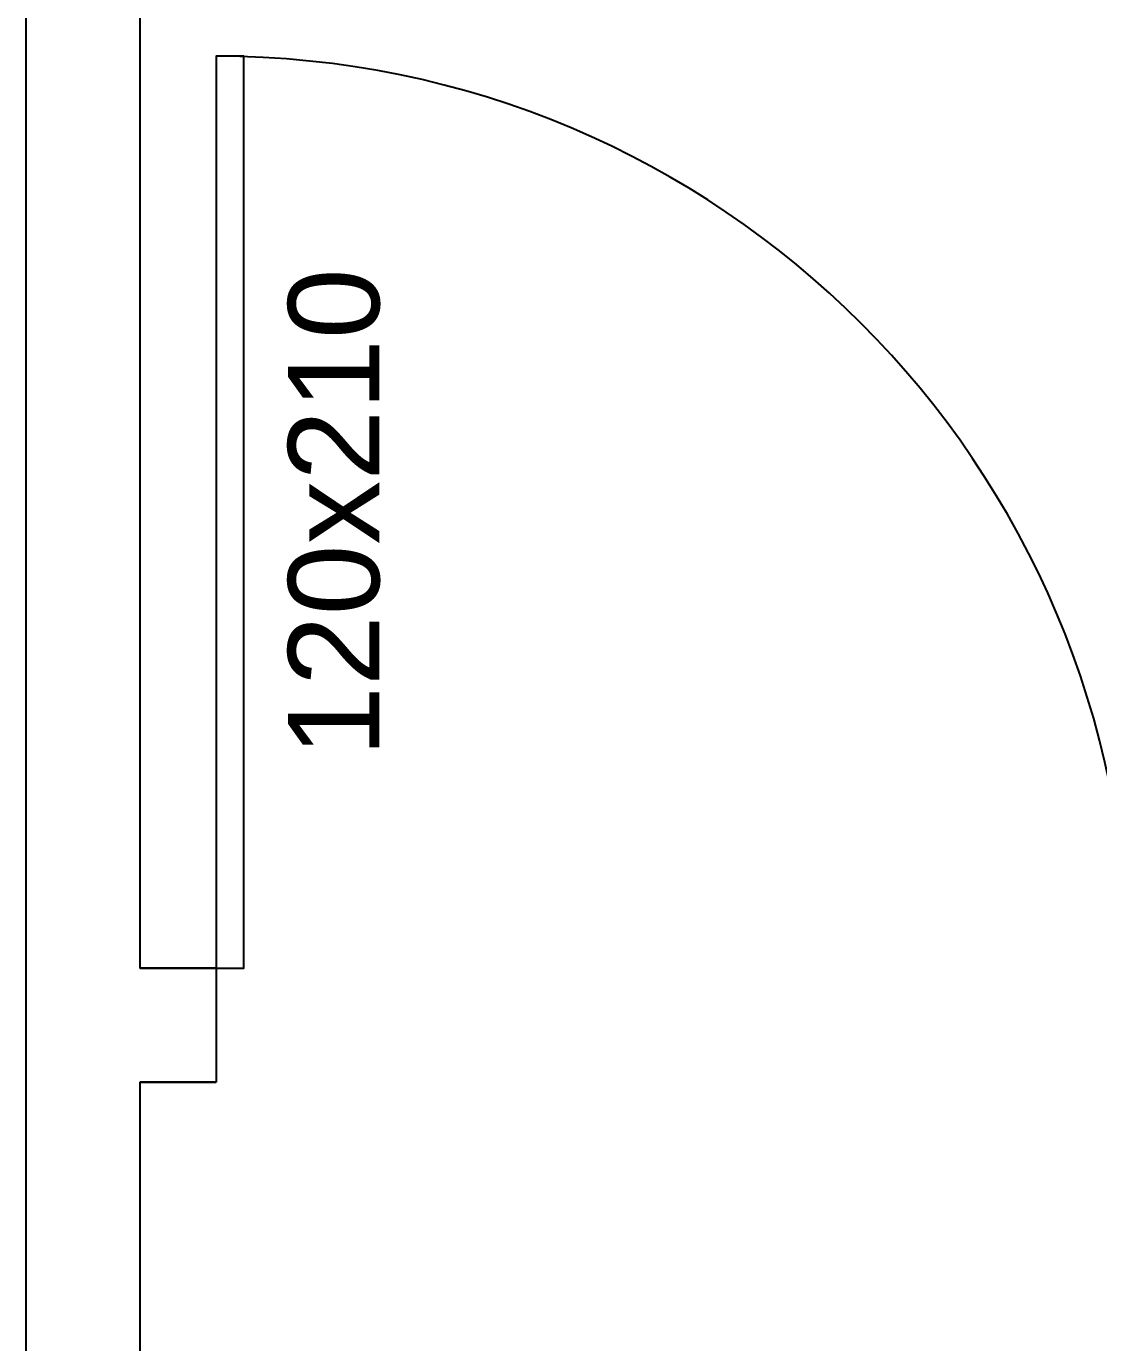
# Model space of a CAD drawing. Header units: centimetres. Extents: x 0 to 1084401, y -139216 to 99734.
# Drawn here: x 912420.2 to 912561.3, y 10737.7 to 10911 of the extents above; entities that cross this region are included whole.
import ezdxf
from ezdxf.enums import TextEntityAlignment as Align

# ---------------------------------------------------------------- set-up
doc = ezdxf.new("R2010")
doc.units = ezdxf.units.CM
doc.header["$LTSCALE"] = 4
doc.layers.add('0.6', color=6, linetype='Continuous')
doc.layers.add('02-CONT', color=2, linetype='Continuous')
doc.styles.add('2mm 1-50', font='arial.ttf', dxfattribs={"height": 0.1})

# ---------------------------------------------------------------- blocks, each defined once
blk = doc.blocks.new('1_00e')
blk.add_lwpolyline([(-28.40539012428269, -52.25289090163764), (-25.40539012428269, -52.25289090163764), (-25.40539012428269, 47.74710909836236), (-28.40539012428269, 47.74710909836236)], close=True)
at = {"color": 1}
blk.add_arc((-28.40539012428326, -52.25289090163764), 100, 0, 90, dxfattribs=at)

msp = doc.modelspace()

# ---------------------------------------------------------------- linework, layer by layer
at = {"layer": '0.6'}
msp.add_line((912445.2346801861, 10787.01251930817), (912445.2346801861, 10772.01251930817), dxfattribs=at)
for points in [[(912420.2346801861, 10797.01251930817), (912420.2346801861, 11107.01251930817)], [(912435.2346801861, 10797.01251930817), (912435.2346801861, 11107.01251930817)], [(912420.2346801861, 10557.01251930817), (912420.2346801861, 10797.01251930817)], [(912445.2346801861, 10787.01251930817), (912435.2346801861, 10787.01251930817), (912435.2346801861, 10797.01251930817)], [(912435.2346801861, 10787.01251930817), (912445.2346801861, 10787.01251930817)], [(912435.2346801861, 10572.01251930817), (912435.2346801861, 10772.01251930817), (912445.2346801861, 10772.01251930817)], [(912445.2346801861, 10772.01251930817), (912435.2346801861, 10772.01251930817)]]:
    msp.add_lwpolyline(points, dxfattribs=at)

# ---------------------------------------------------------------- block references
at = {"layer": '02-CONT', "xscale": 1.2, "yscale": 1.2, "zscale": 1.2}
msp.add_blockref('1_00e', (912479.3211483352, 10849.71598839013), dxfattribs=at)

# ---------------------------------------------------------------- texts
at = {"layer": '02-CONT', "style": '2mm 1-50'}
msp.add_text('120x210', height=12, rotation=90, dxfattribs=at).set_placement((912460.6791549474, 10846.9585071527), align=Align.MIDDLE_CENTER)

doc.saveas('drawing.dxf')
